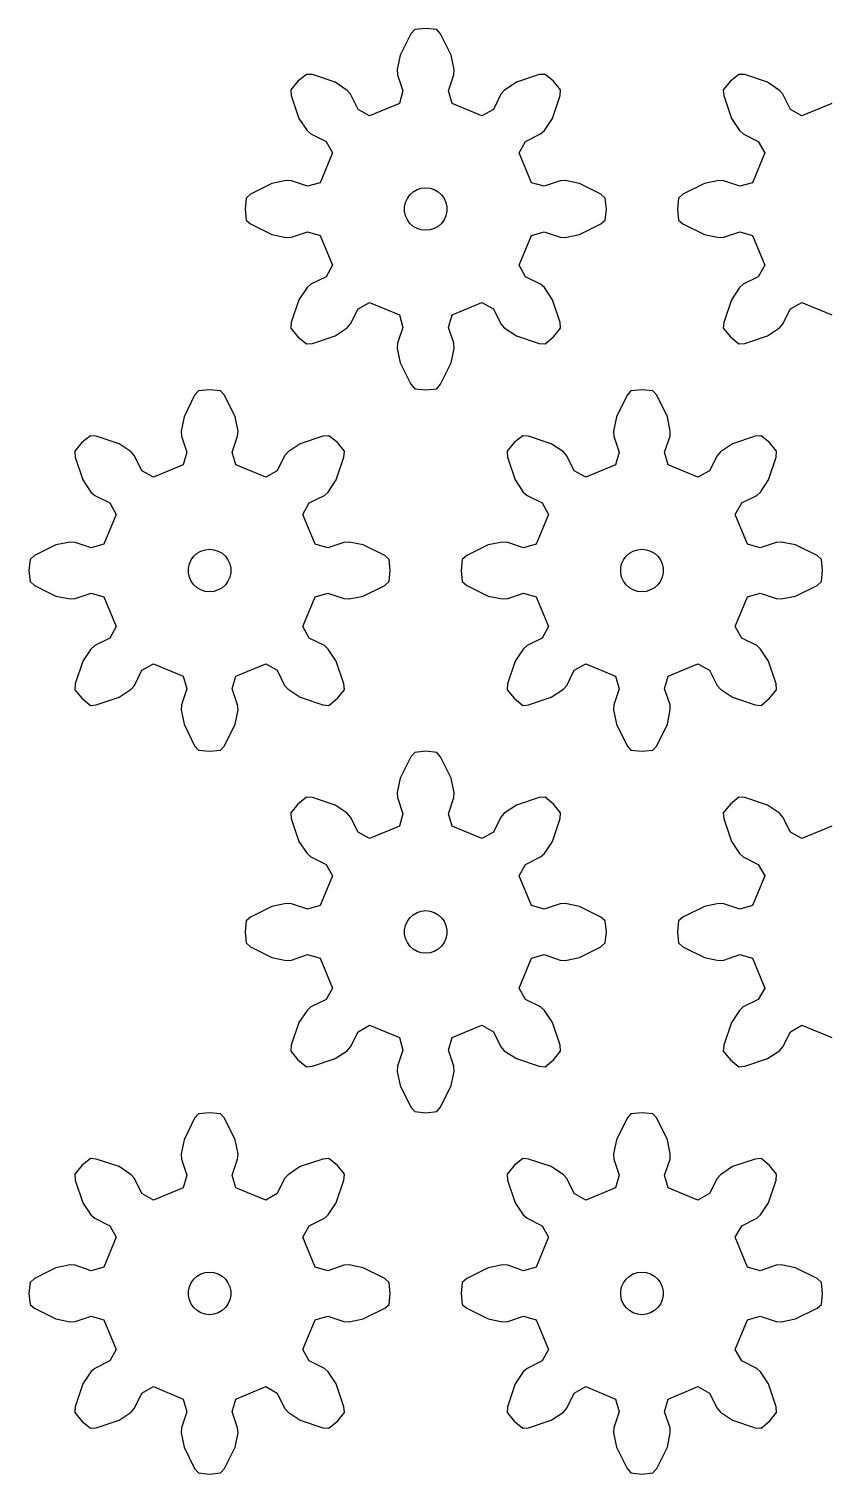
# Model space of a CAD drawing. Extents: x 0 to 208, y 0 to 229.
# Drawn here: x 0 to 56.2, y 0 to 101.8 of the extents above; entities that cross this region are included whole.
import ezdxf

# ---------------------------------------------------------------- set-up
doc = ezdxf.new("R2010")
doc.units = 0

msp = doc.modelspace()

# ---------------------------------------------------------------- linework, layer by layer
for p, q in [((27.96, 101.86), (27.19, 101.78)), ((28.74, 101.78), (27.96, 101.86)), ((26.92, 101.47), (26.16, 99.96)), ((27.19, 101.78), (26.92, 101.47)), ((29.01, 101.47), (28.74, 101.78)), ((29.76, 99.96), (29.01, 101.47)), ((26.16, 99.96), (25.96, 98.95)), ((29.97, 98.95), (29.76, 99.96)), ((25.96, 98.95), (25.98, 98.59)), ((29.94, 98.59), (29.97, 98.95)), ((18.96, 98.13), (18.47, 97.53)), ((19.56, 98.62), (18.96, 98.13)), ((19.98, 98.6), (19.56, 98.62)), ((21.58, 98.06), (19.98, 98.6)), ((22.43, 97.49), (21.58, 98.06)), ((25.98, 98.59), (26.36, 97.46)), ((29.57, 97.46), (29.94, 98.59)), ((34.35, 98.06), (33.49, 97.49)), ((35.95, 98.6), (34.35, 98.06)), ((36.37, 98.62), (35.95, 98.6)), ((36.97, 98.13), (36.37, 98.62)), ((37.46, 97.53), (36.97, 98.13)), ((49.43, 98.13), (48.93, 97.53)), ((50.03, 98.62), (49.43, 98.13)), ((50.44, 98.6), (50.03, 98.62)), ((52.04, 98.06), (50.44, 98.6)), ((52.9, 97.49), (52.04, 98.06)), ((18.47, 97.53), (18.49, 97.12)), ((18.49, 97.12), (19.03, 95.51)), ((22.67, 97.22), (22.43, 97.49)), ((23.2, 96.15), (22.67, 97.22)), ((26.36, 97.46), (26.11, 96.57)), ((29.82, 96.57), (29.57, 97.46)), ((33.25, 97.22), (32.73, 96.15)), ((33.49, 97.49), (33.25, 97.22)), ((36.9, 95.51), (37.44, 97.12)), ((37.44, 97.12), (37.46, 97.53)), ((48.93, 97.53), (48.96, 97.12)), ((48.96, 97.12), (49.5, 95.51)), ((53.14, 97.22), (52.9, 97.49)), ((53.67, 96.15), (53.14, 97.22)), ((24.01, 95.7), (23.2, 96.15)), ((26.11, 96.57), (24.01, 95.7)), ((31.92, 95.7), (29.82, 96.57)), ((32.73, 96.15), (31.92, 95.7)), ((54.47, 95.7), (53.67, 96.15)), ((56.58, 96.57), (54.47, 95.7)), ((19.03, 95.51), (19.6, 94.66)), ((36.33, 94.66), (36.9, 95.51)), ((49.5, 95.51), (50.07, 94.66)), ((19.6, 94.66), (19.87, 94.42)), ((19.87, 94.42), (20.94, 93.89)), ((20.94, 93.89), (21.39, 93.08)), ((34.54, 93.08), (34.99, 93.89)), ((34.99, 93.89), (36.05, 94.42)), ((36.05, 94.42), (36.33, 94.66)), ((50.07, 94.66), (50.34, 94.42)), ((50.34, 94.42), (51.4, 93.89)), ((51.4, 93.89), (51.85, 93.08)), ((21.39, 93.08), (20.52, 90.98)), ((35.41, 90.98), (34.54, 93.08)), ((51.85, 93.08), (50.98, 90.98)), ((17.13, 90.93), (15.62, 90.17)), ((18.14, 91.13), (17.13, 90.93)), ((18.5, 91.11), (18.14, 91.13)), ((19.63, 90.73), (18.5, 91.11)), ((20.52, 90.98), (19.63, 90.73)), ((27.65, 90.59), (27.96, 90.63)), ((27.96, 90.63), (28.28, 90.59)), ((36.3, 90.73), (35.41, 90.98)), ((37.43, 91.11), (36.3, 90.73)), ((37.79, 91.13), (37.43, 91.11)), ((38.8, 90.93), (37.79, 91.13)), ((40.31, 90.17), (38.8, 90.93)), ((47.6, 90.93), (46.08, 90.17)), ((48.61, 91.13), (47.6, 90.93)), ((48.97, 91.11), (48.61, 91.13)), ((50.09, 90.73), (48.97, 91.11)), ((50.98, 90.98), (50.09, 90.73)), ((15.31, 89.9), (15.23, 89.13)), ((15.62, 90.17), (15.31, 89.9)), ((26.54, 89.59), (26.67, 89.88)), ((26.67, 89.88), (26.85, 90.13)), ((26.85, 90.13), (27.08, 90.34)), ((27.08, 90.34), (27.35, 90.5)), ((27.35, 90.5), (27.65, 90.59)), ((28.28, 90.59), (28.57, 90.5)), ((28.57, 90.5), (28.85, 90.34)), ((28.85, 90.34), (29.08, 90.13)), ((29.08, 90.13), (29.26, 89.88)), ((29.26, 89.88), (29.39, 89.59)), ((40.62, 89.9), (40.31, 90.17)), ((40.7, 89.13), (40.62, 89.9)), ((45.77, 89.9), (45.7, 89.13)), ((46.08, 90.17), (45.77, 89.9)), ((15.23, 89.13), (15.31, 88.35)), ((26.47, 89.28), (26.54, 89.59)), ((26.47, 88.97), (26.47, 89.28)), ((26.54, 88.66), (26.47, 88.97)), ((26.67, 88.38), (26.54, 88.66)), ((29.39, 88.66), (29.26, 88.38)), ((29.39, 89.59), (29.46, 89.28)), ((29.46, 88.97), (29.39, 88.66)), ((29.46, 89.28), (29.46, 88.97)), ((40.62, 88.35), (40.7, 89.13)), ((45.7, 89.13), (45.77, 88.35)), ((15.31, 88.35), (15.62, 88.08)), ((15.62, 88.08), (17.13, 87.33)), ((26.85, 88.12), (26.67, 88.38)), ((27.08, 87.91), (26.85, 88.12)), ((27.35, 87.76), (27.08, 87.91)), ((27.65, 87.66), (27.35, 87.76)), ((27.96, 87.63), (27.65, 87.66)), ((28.28, 87.66), (27.96, 87.63)), ((28.57, 87.76), (28.28, 87.66)), ((28.85, 87.91), (28.57, 87.76)), ((29.08, 88.12), (28.85, 87.91)), ((29.26, 88.38), (29.08, 88.12)), ((38.8, 87.33), (40.31, 88.08)), ((40.31, 88.08), (40.62, 88.35)), ((45.77, 88.35), (46.08, 88.08)), ((46.08, 88.08), (47.6, 87.33)), ((17.13, 87.33), (18.14, 87.12)), ((18.14, 87.12), (18.5, 87.15)), ((18.5, 87.15), (19.63, 87.53)), ((19.63, 87.53), (20.52, 87.27)), ((20.52, 87.27), (21.39, 85.17)), ((34.54, 85.17), (35.41, 87.27)), ((35.41, 87.27), (36.3, 87.53)), ((36.3, 87.53), (37.43, 87.15)), ((37.43, 87.15), (37.79, 87.12)), ((37.79, 87.12), (38.8, 87.33)), ((47.6, 87.33), (48.61, 87.12)), ((48.61, 87.12), (48.97, 87.15)), ((48.97, 87.15), (50.09, 87.53)), ((50.09, 87.53), (50.98, 87.27)), ((50.98, 87.27), (51.85, 85.17)), ((21.39, 85.17), (20.94, 84.36)), ((34.99, 84.36), (34.54, 85.17)), ((51.85, 85.17), (51.4, 84.36)), ((19.6, 83.6), (19.03, 82.74)), ((19.87, 83.84), (19.6, 83.6)), ((20.94, 84.36), (19.87, 83.84)), ((36.05, 83.84), (34.99, 84.36)), ((36.33, 83.6), (36.05, 83.84)), ((36.9, 82.74), (36.33, 83.6)), ((50.07, 83.6), (49.5, 82.74)), ((50.34, 83.84), (50.07, 83.6)), ((51.4, 84.36), (50.34, 83.84)), ((19.03, 82.74), (18.49, 81.14)), ((23.2, 82.1), (24.01, 82.55)), ((24.01, 82.55), (26.11, 81.68)), ((29.82, 81.68), (31.92, 82.55)), ((31.92, 82.55), (32.73, 82.1)), ((37.44, 81.14), (36.9, 82.74)), ((49.5, 82.74), (48.96, 81.14)), ((53.67, 82.1), (54.47, 82.55)), ((54.47, 82.55), (56.58, 81.68)), ((22.67, 81.04), (23.2, 82.1)), ((26.11, 81.68), (26.36, 80.79)), ((29.57, 80.79), (29.82, 81.68)), ((32.73, 82.1), (33.25, 81.04)), ((53.14, 81.04), (53.67, 82.1)), ((18.49, 81.14), (18.47, 80.73)), ((18.47, 80.73), (18.96, 80.12)), ((21.58, 80.2), (22.43, 80.76)), ((22.43, 80.76), (22.67, 81.04)), ((26.36, 80.79), (25.98, 79.67)), ((29.94, 79.67), (29.57, 80.79)), ((33.25, 81.04), (33.49, 80.76)), ((33.49, 80.76), (34.35, 80.2)), ((36.97, 80.12), (37.46, 80.73)), ((37.46, 80.73), (37.44, 81.14)), ((48.96, 81.14), (48.93, 80.73)), ((48.93, 80.73), (49.43, 80.12)), ((52.04, 80.2), (52.9, 80.76)), ((52.9, 80.76), (53.14, 81.04)), ((18.96, 80.12), (19.56, 79.63)), ((19.56, 79.63), (19.98, 79.66)), ((19.98, 79.66), (21.58, 80.2)), ((25.98, 79.67), (25.96, 79.3)), ((29.97, 79.3), (29.94, 79.67)), ((34.35, 80.2), (35.95, 79.66)), ((35.95, 79.66), (36.37, 79.63)), ((36.37, 79.63), (36.97, 80.12)), ((49.43, 80.12), (50.03, 79.63)), ((50.03, 79.63), (50.44, 79.66)), ((50.44, 79.66), (52.04, 80.2)), ((25.96, 79.3), (26.16, 78.3)), ((29.76, 78.3), (29.97, 79.3)), ((26.16, 78.3), (26.92, 76.78)), ((29.01, 76.78), (29.76, 78.3)), ((12.73, 76.39), (11.96, 76.32)), ((13.51, 76.32), (12.73, 76.39)), ((26.92, 76.78), (27.19, 76.47)), ((27.19, 76.47), (27.96, 76.39)), ((27.96, 76.39), (28.74, 76.47)), ((28.74, 76.47), (29.01, 76.78)), ((43.2, 76.39), (42.42, 76.32)), ((43.97, 76.32), (43.2, 76.39)), ((11.68, 76.01), (10.93, 74.49)), ((11.96, 76.32), (11.68, 76.01)), ((13.78, 76.01), (13.51, 76.32)), ((14.53, 74.49), (13.78, 76.01)), ((42.15, 76.01), (41.4, 74.49)), ((42.42, 76.32), (42.15, 76.01)), ((44.25, 76.01), (43.97, 76.32)), ((45, 74.49), (44.25, 76.01)), ((10.93, 74.49), (10.73, 73.49)), ((14.74, 73.49), (14.53, 74.49)), ((41.4, 74.49), (41.19, 73.49)), ((45.2, 73.49), (45, 74.49)), ((10.73, 73.49), (10.75, 73.12)), ((14.71, 73.12), (14.74, 73.49)), ((41.19, 73.49), (41.22, 73.12)), ((45.18, 73.12), (45.2, 73.49)), ((3.73, 72.67), (3.24, 72.06)), ((4.33, 73.16), (3.73, 72.67)), ((4.74, 73.13), (4.33, 73.16)), ((6.35, 72.59), (4.74, 73.13)), ((7.2, 72.02), (6.35, 72.59)), ((10.75, 73.12), (11.13, 72)), ((14.33, 72), (14.71, 73.12)), ((19.12, 72.59), (18.26, 72.02)), ((20.72, 73.13), (19.12, 72.59)), ((21.13, 73.16), (20.72, 73.13)), ((21.74, 72.67), (21.13, 73.16)), ((22.23, 72.06), (21.74, 72.67)), ((34.19, 72.67), (33.7, 72.06)), ((34.8, 73.16), (34.19, 72.67)), ((35.21, 73.13), (34.8, 73.16)), ((36.81, 72.59), (35.21, 73.13)), ((37.67, 72.02), (36.81, 72.59)), ((41.22, 73.12), (41.6, 72)), ((44.8, 72), (45.18, 73.12)), ((49.58, 72.59), (48.73, 72.02)), ((51.19, 73.13), (49.58, 72.59)), ((51.6, 73.16), (51.19, 73.13)), ((52.2, 72.67), (51.6, 73.16)), ((52.69, 72.06), (52.2, 72.67)), ((3.24, 72.06), (3.26, 71.65)), ((3.26, 71.65), (3.8, 70.05)), ((7.44, 71.75), (7.2, 72.02)), ((7.97, 70.69), (7.44, 71.75)), ((11.13, 72), (10.88, 71.11)), ((14.58, 71.11), (14.33, 72)), ((18.02, 71.75), (17.5, 70.69)), ((18.26, 72.02), (18.02, 71.75)), ((21.66, 70.05), (22.2, 71.65)), ((22.2, 71.65), (22.23, 72.06)), ((33.7, 72.06), (33.73, 71.65)), ((33.73, 71.65), (34.27, 70.05)), ((37.91, 71.75), (37.67, 72.02)), ((38.43, 70.69), (37.91, 71.75)), ((41.6, 72), (41.34, 71.11)), ((45.05, 71.11), (44.8, 72)), ((48.49, 71.75), (47.96, 70.69)), ((48.73, 72.02), (48.49, 71.75)), ((52.13, 70.05), (52.67, 71.65)), ((52.67, 71.65), (52.69, 72.06)), ((8.78, 70.24), (7.97, 70.69)), ((10.88, 71.11), (8.78, 70.24)), ((16.69, 70.24), (14.58, 71.11)), ((17.5, 70.69), (16.69, 70.24)), ((39.24, 70.24), (38.43, 70.69)), ((41.34, 71.11), (39.24, 70.24)), ((47.15, 70.24), (45.05, 71.11)), ((47.96, 70.69), (47.15, 70.24)), ((3.8, 70.05), (4.37, 69.19)), ((21.09, 69.19), (21.66, 70.05)), ((34.27, 70.05), (34.83, 69.19)), ((51.56, 69.19), (52.13, 70.05)), ((4.37, 69.19), (4.64, 68.95)), ((4.64, 68.95), (5.7, 68.43)), ((5.7, 68.43), (6.16, 67.62)), ((19.31, 67.62), (19.76, 68.43)), ((19.76, 68.43), (20.82, 68.95)), ((20.82, 68.95), (21.09, 69.19)), ((34.83, 69.19), (35.11, 68.95)), ((35.11, 68.95), (36.17, 68.43)), ((36.17, 68.43), (36.62, 67.62)), ((49.77, 67.62), (50.23, 68.43)), ((50.23, 68.43), (51.29, 68.95)), ((51.29, 68.95), (51.56, 69.19)), ((6.16, 67.62), (5.28, 65.51)), ((20.18, 65.51), (19.31, 67.62)), ((36.62, 67.62), (35.75, 65.51)), ((50.64, 65.51), (49.77, 67.62)), ((1.9, 65.46), (0.39, 64.71)), ((2.91, 65.66), (1.9, 65.46)), ((3.27, 65.64), (2.91, 65.66)), ((4.39, 65.26), (3.27, 65.64)), ((5.28, 65.51), (4.39, 65.26)), ((21.07, 65.26), (20.18, 65.51)), ((22.19, 65.64), (21.07, 65.26)), ((22.56, 65.66), (22.19, 65.64)), ((23.56, 65.46), (22.56, 65.66)), ((25.08, 64.71), (23.56, 65.46)), ((32.37, 65.46), (30.85, 64.71)), ((33.37, 65.66), (32.37, 65.46)), ((33.74, 65.64), (33.37, 65.66)), ((34.86, 65.26), (33.74, 65.64)), ((35.75, 65.51), (34.86, 65.26)), ((51.53, 65.26), (50.64, 65.51)), ((52.66, 65.64), (51.53, 65.26)), ((53.02, 65.66), (52.66, 65.64)), ((54.03, 65.46), (53.02, 65.66)), ((55.54, 64.71), (54.03, 65.46)), ((0.08, 64.44), (0, 63.66)), ((0.39, 64.71), (0.08, 64.44)), ((11.31, 64.13), (11.43, 64.41)), ((11.43, 64.41), (11.62, 64.67)), ((11.62, 64.67), (11.85, 64.88)), ((11.85, 64.88), (12.12, 65.03)), ((12.12, 65.03), (12.42, 65.13)), ((12.42, 65.13), (12.73, 65.16)), ((12.73, 65.16), (13.04, 65.13)), ((13.04, 65.13), (13.34, 65.03)), ((13.34, 65.03), (13.61, 64.88)), ((13.61, 64.88), (13.85, 64.67)), ((13.85, 64.67), (14.03, 64.41)), ((14.03, 64.41), (14.16, 64.13)), ((25.39, 64.44), (25.08, 64.71)), ((25.46, 63.66), (25.39, 64.44)), ((30.54, 64.44), (30.46, 63.66)), ((30.85, 64.71), (30.54, 64.44)), ((41.77, 64.13), (41.9, 64.41)), ((41.9, 64.41), (42.08, 64.67)), ((42.08, 64.67), (42.32, 64.88)), ((42.32, 64.88), (42.59, 65.03)), ((42.59, 65.03), (42.89, 65.13)), ((42.89, 65.13), (43.2, 65.16)), ((43.2, 65.16), (43.51, 65.13)), ((43.51, 65.13), (43.81, 65.03)), ((43.81, 65.03), (44.08, 64.88)), ((44.08, 64.88), (44.31, 64.67)), ((44.31, 64.67), (44.5, 64.41)), ((44.5, 64.41), (44.62, 64.13)), ((55.85, 64.44), (55.54, 64.71)), ((55.93, 63.66), (55.85, 64.44)), ((0, 63.66), (0.08, 62.89)), ((11.24, 63.82), (11.31, 64.13)), ((11.24, 63.51), (11.24, 63.82)), ((11.31, 63.2), (11.24, 63.51)), ((11.43, 62.91), (11.31, 63.2)), ((14.16, 63.2), (14.03, 62.91)), ((14.16, 64.13), (14.22, 63.82)), ((14.22, 63.51), (14.16, 63.2)), ((14.22, 63.82), (14.22, 63.51)), ((25.39, 62.89), (25.46, 63.66)), ((30.46, 63.66), (30.54, 62.89)), ((41.71, 63.82), (41.77, 64.13)), ((41.71, 63.51), (41.71, 63.82)), ((41.77, 63.2), (41.71, 63.51)), ((41.9, 62.91), (41.77, 63.2)), ((44.62, 63.2), (44.5, 62.91)), ((44.62, 64.13), (44.69, 63.82)), ((44.69, 63.51), (44.62, 63.2)), ((44.69, 63.82), (44.69, 63.51)), ((55.85, 62.89), (55.93, 63.66)), ((0.08, 62.89), (0.39, 62.61)), ((0.39, 62.61), (1.9, 61.86)), ((11.62, 62.66), (11.43, 62.91)), ((11.85, 62.45), (11.62, 62.66)), ((12.12, 62.29), (11.85, 62.45)), ((12.42, 62.19), (12.12, 62.29)), ((12.73, 62.16), (12.42, 62.19)), ((13.04, 62.19), (12.73, 62.16)), ((13.34, 62.29), (13.04, 62.19)), ((13.61, 62.45), (13.34, 62.29)), ((13.85, 62.66), (13.61, 62.45)), ((14.03, 62.91), (13.85, 62.66)), ((23.56, 61.86), (25.08, 62.61)), ((25.08, 62.61), (25.39, 62.89)), ((30.54, 62.89), (30.85, 62.61)), ((30.85, 62.61), (32.37, 61.86)), ((42.08, 62.66), (41.9, 62.91)), ((42.32, 62.45), (42.08, 62.66)), ((42.59, 62.29), (42.32, 62.45)), ((42.89, 62.19), (42.59, 62.29)), ((43.2, 62.16), (42.89, 62.19)), ((43.51, 62.19), (43.2, 62.16)), ((43.81, 62.29), (43.51, 62.19)), ((44.08, 62.45), (43.81, 62.29)), ((44.31, 62.66), (44.08, 62.45)), ((44.5, 62.91), (44.31, 62.66)), ((54.03, 61.86), (55.54, 62.61)), ((55.54, 62.61), (55.85, 62.89)), ((1.9, 61.86), (2.91, 61.66)), ((2.91, 61.66), (3.27, 61.68)), ((3.27, 61.68), (4.39, 62.06)), ((4.39, 62.06), (5.28, 61.81)), ((5.28, 61.81), (6.16, 59.71)), ((19.31, 59.71), (20.18, 61.81)), ((20.18, 61.81), (21.07, 62.06)), ((21.07, 62.06), (22.19, 61.68)), ((22.19, 61.68), (22.56, 61.66)), ((22.56, 61.66), (23.56, 61.86)), ((32.37, 61.86), (33.37, 61.66)), ((33.37, 61.66), (33.74, 61.68)), ((33.74, 61.68), (34.86, 62.06)), ((34.86, 62.06), (35.75, 61.81)), ((35.75, 61.81), (36.62, 59.71)), ((49.77, 59.71), (50.64, 61.81)), ((50.64, 61.81), (51.53, 62.06)), ((51.53, 62.06), (52.66, 61.68)), ((52.66, 61.68), (53.02, 61.66)), ((53.02, 61.66), (54.03, 61.86)), ((6.16, 59.71), (5.7, 58.9)), ((19.76, 58.9), (19.31, 59.71)), ((36.62, 59.71), (36.17, 58.9)), ((50.23, 58.9), (49.77, 59.71)), ((4.37, 58.13), (3.8, 57.28)), ((4.64, 58.37), (4.37, 58.13)), ((5.7, 58.9), (4.64, 58.37)), ((20.82, 58.37), (19.76, 58.9)), ((21.09, 58.13), (20.82, 58.37)), ((21.66, 57.28), (21.09, 58.13)), ((34.83, 58.13), (34.27, 57.28)), ((35.11, 58.37), (34.83, 58.13)), ((36.17, 58.9), (35.11, 58.37)), ((51.29, 58.37), (50.23, 58.9)), ((51.56, 58.13), (51.29, 58.37)), ((52.13, 57.28), (51.56, 58.13)), ((3.8, 57.28), (3.26, 55.67)), ((7.97, 56.63), (8.78, 57.09)), ((8.78, 57.09), (10.88, 56.21)), ((14.58, 56.21), (16.69, 57.09)), ((16.69, 57.09), (17.5, 56.63)), ((22.2, 55.67), (21.66, 57.28)), ((34.27, 57.28), (33.73, 55.67)), ((38.43, 56.63), (39.24, 57.09)), ((39.24, 57.09), (41.34, 56.21)), ((45.05, 56.21), (47.15, 57.09)), ((47.15, 57.09), (47.96, 56.63)), ((52.67, 55.67), (52.13, 57.28)), ((7.44, 55.57), (7.97, 56.63)), ((10.88, 56.21), (11.13, 55.32)), ((14.33, 55.32), (14.58, 56.21)), ((17.5, 56.63), (18.02, 55.57)), ((37.91, 55.57), (38.43, 56.63)), ((41.34, 56.21), (41.6, 55.32)), ((44.8, 55.32), (45.05, 56.21)), ((47.96, 56.63), (48.49, 55.57)), ((3.26, 55.67), (3.24, 55.26)), ((3.24, 55.26), (3.73, 54.66)), ((6.35, 54.73), (7.2, 55.3)), ((7.2, 55.3), (7.44, 55.57)), ((11.13, 55.32), (10.75, 54.2)), ((14.71, 54.2), (14.33, 55.32)), ((18.02, 55.57), (18.26, 55.3)), ((18.26, 55.3), (19.12, 54.73)), ((21.74, 54.66), (22.23, 55.26)), ((22.23, 55.26), (22.2, 55.67)), ((33.73, 55.67), (33.7, 55.26)), ((33.7, 55.26), (34.19, 54.66)), ((36.81, 54.73), (37.67, 55.3)), ((37.67, 55.3), (37.91, 55.57)), ((41.6, 55.32), (41.22, 54.2)), ((45.18, 54.2), (44.8, 55.32)), ((48.49, 55.57), (48.73, 55.3)), ((48.73, 55.3), (49.58, 54.73)), ((52.2, 54.66), (52.69, 55.26)), ((52.69, 55.26), (52.67, 55.67)), ((3.73, 54.66), (4.33, 54.16)), ((4.33, 54.16), (4.74, 54.19)), ((4.74, 54.19), (6.35, 54.73)), ((10.75, 54.2), (10.73, 53.84)), ((14.74, 53.84), (14.71, 54.2)), ((19.12, 54.73), (20.72, 54.19)), ((20.72, 54.19), (21.13, 54.16)), ((21.13, 54.16), (21.74, 54.66)), ((34.19, 54.66), (34.8, 54.16)), ((34.8, 54.16), (35.21, 54.19)), ((35.21, 54.19), (36.81, 54.73)), ((41.22, 54.2), (41.19, 53.84)), ((45.2, 53.84), (45.18, 54.2)), ((49.58, 54.73), (51.19, 54.19)), ((51.19, 54.19), (51.6, 54.16)), ((51.6, 54.16), (52.2, 54.66)), ((10.73, 53.84), (10.93, 52.83)), ((14.53, 52.83), (14.74, 53.84)), ((41.19, 53.84), (41.4, 52.83)), ((45, 52.83), (45.2, 53.84)), ((10.93, 52.83), (11.68, 51.32)), ((13.78, 51.32), (14.53, 52.83)), ((41.4, 52.83), (42.15, 51.32)), ((44.25, 51.32), (45, 52.83)), ((11.68, 51.32), (11.96, 51.01)), ((11.96, 51.01), (12.73, 50.93)), ((12.73, 50.93), (13.51, 51.01)), ((13.51, 51.01), (13.78, 51.32)), ((27.96, 50.93), (27.19, 50.85)), ((28.74, 50.85), (27.96, 50.93)), ((42.15, 51.32), (42.42, 51.01)), ((42.42, 51.01), (43.2, 50.93)), ((43.2, 50.93), (43.97, 51.01)), ((43.97, 51.01), (44.25, 51.32)), ((26.92, 50.54), (26.16, 49.03)), ((27.19, 50.85), (26.92, 50.54)), ((29.01, 50.54), (28.74, 50.85)), ((29.76, 49.03), (29.01, 50.54)), ((26.16, 49.03), (25.96, 48.02)), ((29.97, 48.02), (29.76, 49.03)), ((25.96, 48.02), (25.98, 47.66)), ((29.94, 47.66), (29.97, 48.02)), ((18.96, 47.2), (18.47, 46.6)), ((19.56, 47.69), (18.96, 47.2)), ((19.98, 47.67), (19.56, 47.69)), ((21.58, 47.13), (19.98, 47.67)), ((22.43, 46.56), (21.58, 47.13)), ((25.98, 47.66), (26.36, 46.53)), ((29.57, 46.53), (29.94, 47.66)), ((34.35, 47.13), (33.49, 46.56)), ((35.95, 47.67), (34.35, 47.13)), ((36.37, 47.69), (35.95, 47.67)), ((36.97, 47.2), (36.37, 47.69)), ((37.46, 46.6), (36.97, 47.2)), ((49.43, 47.2), (48.93, 46.6)), ((50.03, 47.69), (49.43, 47.2)), ((50.44, 47.67), (50.03, 47.69)), ((52.04, 47.13), (50.44, 47.67)), ((52.9, 46.56), (52.04, 47.13)), ((18.47, 46.6), (18.49, 46.19)), ((18.49, 46.19), (19.03, 44.58)), ((22.67, 46.29), (22.43, 46.56)), ((23.2, 45.23), (22.67, 46.29)), ((26.36, 46.53), (26.11, 45.64)), ((29.82, 45.64), (29.57, 46.53)), ((33.25, 46.29), (32.73, 45.23)), ((33.49, 46.56), (33.25, 46.29)), ((36.9, 44.58), (37.44, 46.19)), ((37.44, 46.19), (37.46, 46.6)), ((48.93, 46.6), (48.96, 46.19)), ((48.96, 46.19), (49.5, 44.58)), ((53.14, 46.29), (52.9, 46.56)), ((53.67, 45.23), (53.14, 46.29)), ((24.01, 44.77), (23.2, 45.23)), ((26.11, 45.64), (24.01, 44.77)), ((31.92, 44.77), (29.82, 45.64)), ((32.73, 45.23), (31.92, 44.77)), ((54.47, 44.77), (53.67, 45.23)), ((56.58, 45.64), (54.47, 44.77)), ((19.03, 44.58), (19.6, 43.73)), ((36.33, 43.73), (36.9, 44.58)), ((49.5, 44.58), (50.07, 43.73)), ((19.6, 43.73), (19.87, 43.49)), ((19.87, 43.49), (20.94, 42.96)), ((20.94, 42.96), (21.39, 42.15)), ((34.54, 42.15), (34.99, 42.96)), ((34.99, 42.96), (36.05, 43.49)), ((36.05, 43.49), (36.33, 43.73)), ((50.07, 43.73), (50.34, 43.49)), ((50.34, 43.49), (51.4, 42.96)), ((51.4, 42.96), (51.85, 42.15)), ((21.39, 42.15), (20.52, 40.05)), ((35.41, 40.05), (34.54, 42.15)), ((51.85, 42.15), (50.98, 40.05)), ((17.13, 40), (15.62, 39.25)), ((18.14, 40.2), (17.13, 40)), ((18.5, 40.18), (18.14, 40.2)), ((19.63, 39.8), (18.5, 40.18)), ((20.52, 40.05), (19.63, 39.8)), ((36.3, 39.8), (35.41, 40.05)), ((37.43, 40.18), (36.3, 39.8)), ((37.79, 40.2), (37.43, 40.18)), ((38.8, 40), (37.79, 40.2)), ((40.31, 39.25), (38.8, 40)), ((47.6, 40), (46.08, 39.25)), ((48.61, 40.2), (47.6, 40)), ((48.97, 40.18), (48.61, 40.2)), ((50.09, 39.8), (48.97, 40.18)), ((50.98, 40.05), (50.09, 39.8)), ((15.31, 38.97), (15.23, 38.2)), ((15.62, 39.25), (15.31, 38.97)), ((26.54, 38.66), (26.67, 38.95)), ((26.67, 38.95), (26.85, 39.2)), ((26.85, 39.2), (27.08, 39.41)), ((27.08, 39.41), (27.35, 39.57)), ((27.35, 39.57), (27.65, 39.66)), ((27.65, 39.66), (27.96, 39.7)), ((27.96, 39.7), (28.28, 39.66)), ((28.28, 39.66), (28.57, 39.57)), ((28.57, 39.57), (28.85, 39.41)), ((28.85, 39.41), (29.08, 39.2)), ((29.08, 39.2), (29.26, 38.95)), ((29.26, 38.95), (29.39, 38.66)), ((40.62, 38.97), (40.31, 39.25)), ((40.7, 38.2), (40.62, 38.97)), ((45.77, 38.97), (45.7, 38.2)), ((46.08, 39.25), (45.77, 38.97)), ((15.23, 38.2), (15.31, 37.42)), ((26.47, 38.35), (26.54, 38.66)), ((26.47, 38.04), (26.47, 38.35)), ((26.54, 37.73), (26.47, 38.04)), ((26.67, 37.45), (26.54, 37.73)), ((29.39, 37.73), (29.26, 37.45)), ((29.39, 38.66), (29.46, 38.35)), ((29.46, 38.04), (29.39, 37.73)), ((29.46, 38.35), (29.46, 38.04)), ((40.62, 37.42), (40.7, 38.2)), ((45.7, 38.2), (45.77, 37.42)), ((15.31, 37.42), (15.62, 37.15)), ((15.62, 37.15), (17.13, 36.4)), ((26.85, 37.19), (26.67, 37.45)), ((27.08, 36.98), (26.85, 37.19)), ((27.35, 36.83), (27.08, 36.98)), ((27.65, 36.73), (27.35, 36.83)), ((27.96, 36.7), (27.65, 36.73)), ((28.28, 36.73), (27.96, 36.7)), ((28.57, 36.83), (28.28, 36.73)), ((28.85, 36.98), (28.57, 36.83)), ((29.08, 37.19), (28.85, 36.98)), ((29.26, 37.45), (29.08, 37.19)), ((38.8, 36.4), (40.31, 37.15)), ((40.31, 37.15), (40.62, 37.42)), ((45.77, 37.42), (46.08, 37.15)), ((46.08, 37.15), (47.6, 36.4)), ((17.13, 36.4), (18.14, 36.19)), ((18.14, 36.19), (18.5, 36.22)), ((18.5, 36.22), (19.63, 36.6)), ((19.63, 36.6), (20.52, 36.34)), ((20.52, 36.34), (21.39, 34.24)), ((34.54, 34.24), (35.41, 36.34)), ((35.41, 36.34), (36.3, 36.6)), ((36.3, 36.6), (37.43, 36.22)), ((37.43, 36.22), (37.79, 36.19)), ((37.79, 36.19), (38.8, 36.4)), ((47.6, 36.4), (48.61, 36.19)), ((48.61, 36.19), (48.97, 36.22)), ((48.97, 36.22), (50.09, 36.6)), ((50.09, 36.6), (50.98, 36.34)), ((50.98, 36.34), (51.85, 34.24)), ((21.39, 34.24), (20.94, 33.43)), ((34.99, 33.43), (34.54, 34.24)), ((51.85, 34.24), (51.4, 33.43)), ((19.6, 32.67), (19.03, 31.81)), ((19.87, 32.91), (19.6, 32.67)), ((20.94, 33.43), (19.87, 32.91)), ((36.05, 32.91), (34.99, 33.43)), ((36.33, 32.67), (36.05, 32.91)), ((36.9, 31.81), (36.33, 32.67)), ((50.07, 32.67), (49.5, 31.81)), ((50.34, 32.91), (50.07, 32.67)), ((51.4, 33.43), (50.34, 32.91)), ((19.03, 31.81), (18.49, 30.21)), ((23.2, 31.17), (24.01, 31.62)), ((24.01, 31.62), (26.11, 30.75)), ((29.82, 30.75), (31.92, 31.62)), ((31.92, 31.62), (32.73, 31.17)), ((37.44, 30.21), (36.9, 31.81)), ((49.5, 31.81), (48.96, 30.21)), ((53.67, 31.17), (54.47, 31.62)), ((54.47, 31.62), (56.58, 30.75)), ((22.67, 30.11), (23.2, 31.17)), ((26.11, 30.75), (26.36, 29.86)), ((29.57, 29.86), (29.82, 30.75)), ((32.73, 31.17), (33.25, 30.11)), ((53.14, 30.11), (53.67, 31.17)), ((18.49, 30.21), (18.47, 29.8)), ((18.47, 29.8), (18.96, 29.19)), ((21.58, 29.27), (22.43, 29.83)), ((22.43, 29.83), (22.67, 30.11)), ((26.36, 29.86), (25.98, 28.74)), ((29.94, 28.74), (29.57, 29.86)), ((33.25, 30.11), (33.49, 29.83)), ((33.49, 29.83), (34.35, 29.27)), ((36.97, 29.19), (37.46, 29.8)), ((37.46, 29.8), (37.44, 30.21)), ((48.96, 30.21), (48.93, 29.8)), ((48.93, 29.8), (49.43, 29.19)), ((52.04, 29.27), (52.9, 29.83)), ((52.9, 29.83), (53.14, 30.11)), ((18.96, 29.19), (19.56, 28.7)), ((19.56, 28.7), (19.98, 28.73)), ((19.98, 28.73), (21.58, 29.27)), ((25.98, 28.74), (25.96, 28.37)), ((29.97, 28.37), (29.94, 28.74)), ((34.35, 29.27), (35.95, 28.73)), ((35.95, 28.73), (36.37, 28.7)), ((36.37, 28.7), (36.97, 29.19)), ((49.43, 29.19), (50.03, 28.7)), ((50.03, 28.7), (50.44, 28.73)), ((50.44, 28.73), (52.04, 29.27)), ((25.96, 28.37), (26.16, 27.37)), ((29.76, 27.37), (29.97, 28.37)), ((26.16, 27.37), (26.92, 25.85)), ((29.01, 25.85), (29.76, 27.37)), ((12.73, 25.46), (11.96, 25.39)), ((13.51, 25.39), (12.73, 25.46)), ((26.92, 25.85), (27.19, 25.54)), ((27.19, 25.54), (27.96, 25.46)), ((27.96, 25.46), (28.74, 25.54)), ((28.74, 25.54), (29.01, 25.85)), ((43.2, 25.46), (42.42, 25.39)), ((43.97, 25.39), (43.2, 25.46)), ((11.68, 25.08), (10.93, 23.56)), ((11.96, 25.39), (11.68, 25.08)), ((13.78, 25.08), (13.51, 25.39)), ((14.53, 23.56), (13.78, 25.08)), ((42.15, 25.08), (41.4, 23.56)), ((42.42, 25.39), (42.15, 25.08)), ((44.25, 25.08), (43.97, 25.39)), ((45, 23.56), (44.25, 25.08)), ((10.93, 23.56), (10.73, 22.56)), ((14.74, 22.56), (14.53, 23.56)), ((41.4, 23.56), (41.19, 22.56)), ((45.2, 22.56), (45, 23.56)), ((10.73, 22.56), (10.75, 22.19)), ((14.71, 22.19), (14.74, 22.56)), ((41.19, 22.56), (41.22, 22.19)), ((45.18, 22.19), (45.2, 22.56)), ((3.73, 21.74), (3.24, 21.13)), ((4.33, 22.23), (3.73, 21.74)), ((4.74, 22.2), (4.33, 22.23)), ((6.35, 21.66), (4.74, 22.2)), ((7.2, 21.09), (6.35, 21.66)), ((10.75, 22.19), (11.13, 21.07)), ((14.33, 21.07), (14.71, 22.19)), ((19.12, 21.66), (18.26, 21.09)), ((20.72, 22.2), (19.12, 21.66)), ((21.13, 22.23), (20.72, 22.2)), ((21.74, 21.74), (21.13, 22.23)), ((22.23, 21.13), (21.74, 21.74)), ((34.19, 21.74), (33.7, 21.13)), ((34.8, 22.23), (34.19, 21.74)), ((35.21, 22.2), (34.8, 22.23)), ((36.81, 21.66), (35.21, 22.2)), ((37.67, 21.09), (36.81, 21.66)), ((41.22, 22.19), (41.6, 21.07)), ((44.8, 21.07), (45.18, 22.19)), ((49.58, 21.66), (48.73, 21.09)), ((51.19, 22.2), (49.58, 21.66)), ((51.6, 22.23), (51.19, 22.2)), ((52.2, 21.74), (51.6, 22.23)), ((52.69, 21.13), (52.2, 21.74)), ((3.24, 21.13), (3.26, 20.72)), ((3.26, 20.72), (3.8, 19.12)), ((7.44, 20.82), (7.2, 21.09)), ((7.97, 19.76), (7.44, 20.82)), ((11.13, 21.07), (10.88, 20.18)), ((14.58, 20.18), (14.33, 21.07)), ((18.02, 20.82), (17.5, 19.76)), ((18.26, 21.09), (18.02, 20.82)), ((21.66, 19.12), (22.2, 20.72)), ((22.2, 20.72), (22.23, 21.13)), ((33.7, 21.13), (33.73, 20.72)), ((33.73, 20.72), (34.27, 19.12)), ((37.91, 20.82), (37.67, 21.09)), ((38.43, 19.76), (37.91, 20.82)), ((41.6, 21.07), (41.34, 20.18)), ((45.05, 20.18), (44.8, 21.07)), ((48.49, 20.82), (47.96, 19.76)), ((48.73, 21.09), (48.49, 20.82)), ((52.13, 19.12), (52.67, 20.72)), ((52.67, 20.72), (52.69, 21.13)), ((8.78, 19.31), (7.97, 19.76)), ((10.88, 20.18), (8.78, 19.31)), ((16.69, 19.31), (14.58, 20.18)), ((17.5, 19.76), (16.69, 19.31)), ((39.24, 19.31), (38.43, 19.76)), ((41.34, 20.18), (39.24, 19.31)), ((47.15, 19.31), (45.05, 20.18)), ((47.96, 19.76), (47.15, 19.31)), ((3.8, 19.12), (4.37, 18.26)), ((21.09, 18.26), (21.66, 19.12)), ((34.27, 19.12), (34.83, 18.26)), ((51.56, 18.26), (52.13, 19.12)), ((4.37, 18.26), (4.64, 18.02)), ((4.64, 18.02), (5.7, 17.5)), ((5.7, 17.5), (6.16, 16.69)), ((19.31, 16.69), (19.76, 17.5)), ((19.76, 17.5), (20.82, 18.02)), ((20.82, 18.02), (21.09, 18.26)), ((34.83, 18.26), (35.11, 18.02)), ((35.11, 18.02), (36.17, 17.5)), ((36.17, 17.5), (36.62, 16.69)), ((49.77, 16.69), (50.23, 17.5)), ((50.23, 17.5), (51.29, 18.02)), ((51.29, 18.02), (51.56, 18.26)), ((6.16, 16.69), (5.28, 14.58)), ((20.18, 14.58), (19.31, 16.69)), ((36.62, 16.69), (35.75, 14.58)), ((50.64, 14.58), (49.77, 16.69)), ((1.9, 14.53), (0.39, 13.78)), ((2.91, 14.74), (1.9, 14.53)), ((3.27, 14.71), (2.91, 14.74)), ((4.39, 14.33), (3.27, 14.71)), ((5.28, 14.58), (4.39, 14.33)), ((21.07, 14.33), (20.18, 14.58)), ((22.19, 14.71), (21.07, 14.33)), ((22.56, 14.74), (22.19, 14.71)), ((23.56, 14.53), (22.56, 14.74)), ((25.08, 13.78), (23.56, 14.53)), ((32.37, 14.53), (30.85, 13.78)), ((33.37, 14.74), (32.37, 14.53)), ((33.74, 14.71), (33.37, 14.74)), ((34.86, 14.33), (33.74, 14.71)), ((35.75, 14.58), (34.86, 14.33)), ((51.53, 14.33), (50.64, 14.58)), ((52.66, 14.71), (51.53, 14.33)), ((53.02, 14.74), (52.66, 14.71)), ((54.03, 14.53), (53.02, 14.74)), ((55.54, 13.78), (54.03, 14.53)), ((0.08, 13.51), (0, 12.73)), ((0.39, 13.78), (0.08, 13.51)), ((11.31, 13.2), (11.43, 13.48)), ((11.43, 13.48), (11.62, 13.74)), ((11.62, 13.74), (11.85, 13.95)), ((11.85, 13.95), (12.12, 14.1)), ((12.12, 14.1), (12.42, 14.2)), ((12.42, 14.2), (12.73, 14.23)), ((12.73, 14.23), (13.04, 14.2)), ((13.04, 14.2), (13.34, 14.1)), ((13.34, 14.1), (13.61, 13.95)), ((13.61, 13.95), (13.85, 13.74)), ((13.85, 13.74), (14.03, 13.48)), ((14.03, 13.48), (14.16, 13.2)), ((25.39, 13.51), (25.08, 13.78)), ((25.46, 12.73), (25.39, 13.51)), ((30.54, 13.51), (30.46, 12.73)), ((30.85, 13.78), (30.54, 13.51)), ((41.77, 13.2), (41.9, 13.48)), ((41.9, 13.48), (42.08, 13.74)), ((42.08, 13.74), (42.32, 13.95)), ((42.32, 13.95), (42.59, 14.1)), ((42.59, 14.1), (42.89, 14.2)), ((42.89, 14.2), (43.2, 14.23)), ((43.2, 14.23), (43.51, 14.2)), ((43.51, 14.2), (43.81, 14.1)), ((43.81, 14.1), (44.08, 13.95)), ((44.08, 13.95), (44.31, 13.74)), ((44.31, 13.74), (44.5, 13.48)), ((44.5, 13.48), (44.62, 13.2)), ((55.85, 13.51), (55.54, 13.78)), ((55.93, 12.73), (55.85, 13.51)), ((0, 12.73), (0.08, 11.96)), ((11.24, 12.89), (11.31, 13.2)), ((11.24, 12.58), (11.24, 12.89)), ((11.31, 12.27), (11.24, 12.58)), ((11.43, 11.98), (11.31, 12.27)), ((14.16, 12.27), (14.03, 11.98)), ((14.16, 13.2), (14.22, 12.89)), ((14.22, 12.58), (14.16, 12.27)), ((14.22, 12.89), (14.22, 12.58)), ((25.39, 11.96), (25.46, 12.73)), ((30.46, 12.73), (30.54, 11.96)), ((41.71, 12.89), (41.77, 13.2)), ((41.71, 12.58), (41.71, 12.89)), ((41.77, 12.27), (41.71, 12.58)), ((41.9, 11.98), (41.77, 12.27)), ((44.62, 12.27), (44.5, 11.98)), ((44.62, 13.2), (44.69, 12.89)), ((44.69, 12.58), (44.62, 12.27)), ((44.69, 12.89), (44.69, 12.58)), ((55.85, 11.96), (55.93, 12.73)), ((0.08, 11.96), (0.39, 11.68)), ((0.39, 11.68), (1.9, 10.93)), ((11.62, 11.73), (11.43, 11.98)), ((11.85, 11.52), (11.62, 11.73)), ((12.12, 11.36), (11.85, 11.52)), ((12.42, 11.27), (12.12, 11.36)), ((12.73, 11.23), (12.42, 11.27)), ((13.04, 11.27), (12.73, 11.23)), ((13.34, 11.36), (13.04, 11.27)), ((13.61, 11.52), (13.34, 11.36)), ((13.85, 11.73), (13.61, 11.52)), ((14.03, 11.98), (13.85, 11.73)), ((23.56, 10.93), (25.08, 11.68)), ((25.08, 11.68), (25.39, 11.96)), ((30.54, 11.96), (30.85, 11.68)), ((30.85, 11.68), (32.37, 10.93)), ((42.08, 11.73), (41.9, 11.98)), ((42.32, 11.52), (42.08, 11.73)), ((42.59, 11.36), (42.32, 11.52)), ((42.89, 11.27), (42.59, 11.36)), ((43.2, 11.23), (42.89, 11.27)), ((43.51, 11.27), (43.2, 11.23)), ((43.81, 11.36), (43.51, 11.27)), ((44.08, 11.52), (43.81, 11.36)), ((44.31, 11.73), (44.08, 11.52)), ((44.5, 11.98), (44.31, 11.73)), ((54.03, 10.93), (55.54, 11.68)), ((55.54, 11.68), (55.85, 11.96)), ((1.9, 10.93), (2.91, 10.73)), ((2.91, 10.73), (3.27, 10.75)), ((3.27, 10.75), (4.39, 11.13)), ((4.39, 11.13), (5.28, 10.88)), ((5.28, 10.88), (6.16, 8.78)), ((19.31, 8.78), (20.18, 10.88)), ((20.18, 10.88), (21.07, 11.13)), ((21.07, 11.13), (22.19, 10.75)), ((22.19, 10.75), (22.56, 10.73)), ((22.56, 10.73), (23.56, 10.93)), ((32.37, 10.93), (33.37, 10.73)), ((33.37, 10.73), (33.74, 10.75)), ((33.74, 10.75), (34.86, 11.13)), ((34.86, 11.13), (35.75, 10.88)), ((35.75, 10.88), (36.62, 8.78)), ((49.77, 8.78), (50.64, 10.88)), ((50.64, 10.88), (51.53, 11.13)), ((51.53, 11.13), (52.66, 10.75)), ((52.66, 10.75), (53.02, 10.73)), ((53.02, 10.73), (54.03, 10.93)), ((6.16, 8.78), (5.7, 7.97)), ((19.76, 7.97), (19.31, 8.78)), ((36.62, 8.78), (36.17, 7.97)), ((50.23, 7.97), (49.77, 8.78)), ((4.37, 7.2), (3.8, 6.35)), ((4.64, 7.44), (4.37, 7.2)), ((5.7, 7.97), (4.64, 7.44)), ((20.82, 7.44), (19.76, 7.97)), ((21.09, 7.2), (20.82, 7.44)), ((21.66, 6.35), (21.09, 7.2)), ((34.83, 7.2), (34.27, 6.35)), ((35.11, 7.44), (34.83, 7.2)), ((36.17, 7.97), (35.11, 7.44)), ((51.29, 7.44), (50.23, 7.97)), ((51.56, 7.2), (51.29, 7.44)), ((52.13, 6.35), (51.56, 7.2)), ((3.8, 6.35), (3.26, 4.74)), ((7.97, 5.7), (8.78, 6.16)), ((8.78, 6.16), (10.88, 5.28)), ((14.58, 5.28), (16.69, 6.16)), ((16.69, 6.16), (17.5, 5.7)), ((22.2, 4.74), (21.66, 6.35)), ((34.27, 6.35), (33.73, 4.74)), ((38.43, 5.7), (39.24, 6.16)), ((39.24, 6.16), (41.34, 5.28)), ((45.05, 5.28), (47.15, 6.16)), ((47.15, 6.16), (47.96, 5.7)), ((52.67, 4.74), (52.13, 6.35)), ((7.44, 4.64), (7.97, 5.7)), ((10.88, 5.28), (11.13, 4.39)), ((14.33, 4.39), (14.58, 5.28)), ((17.5, 5.7), (18.02, 4.64)), ((37.91, 4.64), (38.43, 5.7)), ((41.34, 5.28), (41.6, 4.39)), ((44.8, 4.39), (45.05, 5.28)), ((47.96, 5.7), (48.49, 4.64)), ((3.26, 4.74), (3.24, 4.33)), ((3.24, 4.33), (3.73, 3.73)), ((6.35, 3.8), (7.2, 4.37)), ((7.2, 4.37), (7.44, 4.64)), ((11.13, 4.39), (10.75, 3.27)), ((14.71, 3.27), (14.33, 4.39)), ((18.02, 4.64), (18.26, 4.37)), ((18.26, 4.37), (19.12, 3.8)), ((21.74, 3.73), (22.23, 4.33)), ((22.23, 4.33), (22.2, 4.74)), ((33.73, 4.74), (33.7, 4.33)), ((33.7, 4.33), (34.19, 3.73)), ((36.81, 3.8), (37.67, 4.37)), ((37.67, 4.37), (37.91, 4.64)), ((41.6, 4.39), (41.22, 3.27)), ((45.18, 3.27), (44.8, 4.39)), ((48.49, 4.64), (48.73, 4.37)), ((48.73, 4.37), (49.58, 3.8)), ((52.2, 3.73), (52.69, 4.33)), ((52.69, 4.33), (52.67, 4.74)), ((3.73, 3.73), (4.33, 3.24)), ((4.33, 3.24), (4.74, 3.26)), ((4.74, 3.26), (6.35, 3.8)), ((10.75, 3.27), (10.73, 2.91)), ((14.74, 2.91), (14.71, 3.27)), ((19.12, 3.8), (20.72, 3.26)), ((20.72, 3.26), (21.13, 3.24)), ((21.13, 3.24), (21.74, 3.73)), ((34.19, 3.73), (34.8, 3.24)), ((34.8, 3.24), (35.21, 3.26)), ((35.21, 3.26), (36.81, 3.8)), ((41.22, 3.27), (41.19, 2.91)), ((45.2, 2.91), (45.18, 3.27)), ((49.58, 3.8), (51.19, 3.26)), ((51.19, 3.26), (51.6, 3.24)), ((51.6, 3.24), (52.2, 3.73)), ((10.73, 2.91), (10.93, 1.9)), ((14.53, 1.9), (14.74, 2.91)), ((41.19, 2.91), (41.4, 1.9)), ((45, 1.9), (45.2, 2.91)), ((10.93, 1.9), (11.68, 0.39)), ((13.78, 0.39), (14.53, 1.9)), ((41.4, 1.9), (42.15, 0.39)), ((44.25, 0.39), (45, 1.9)), ((11.68, 0.39), (11.96, 0.08)), ((11.96, 0.08), (12.73, 0)), ((12.73, 0), (13.51, 0.08)), ((13.51, 0.08), (13.78, 0.39)), ((42.15, 0.39), (42.42, 0.08)), ((42.42, 0.08), (43.2, 0)), ((43.2, 0), (43.97, 0.08)), ((43.97, 0.08), (44.25, 0.39))]:
    msp.add_line(p, q)

doc.saveas('drawing.dxf')
